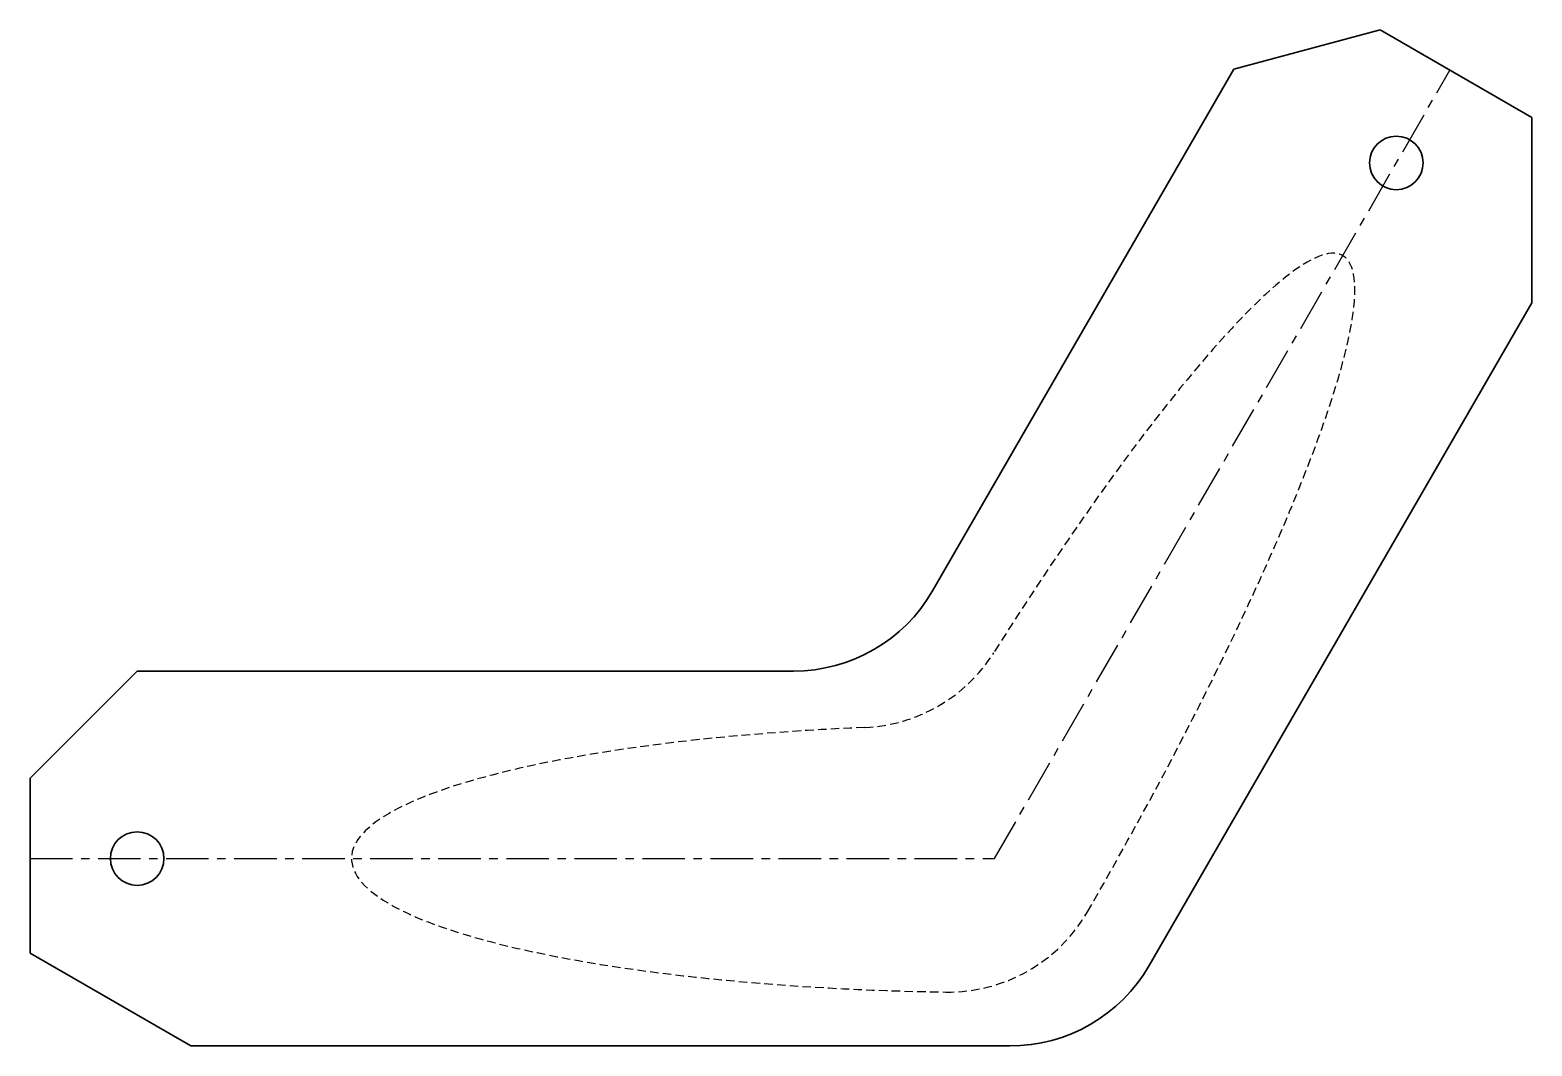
# Model space of a CAD drawing. Header units: millimetres. Extents: x 1733 to 2013, y 1123 to 1312.
import ezdxf

# ---------------------------------------------------------------- set-up
doc = ezdxf.new("R2010")
doc.units = ezdxf.units.MM
doc.header["$LTSCALE"] = 0.25
doc.linetypes.add('CENTER', pattern=[50.8, 31.75, -6.35, 6.35, -6.35])
doc.linetypes.add('HIDDEN', pattern=[9.525, 6.35, -3.175])
doc.layers.get('0').update_dxf_attribs({"color": 150, "lineweight": 30})
doc.layers.add('Center', color=80, linetype='CENTER')
doc.layers.add('Hidden', color=30, linetype='HIDDEN')

msp = doc.modelspace()

# ---------------------------------------------------------------- linework, layer by layer
for p, q in [((1957.5, 1305.12), (1984.82, 1312.44)), ((1984.82, 1312.44), (2013.13, 1296.1)), ((1901.27, 1207.71), (1957.5, 1305.12)), ((2013.13, 1261.46), (2013.13, 1296.1)), ((1941.68, 1137.71), (2013.13, 1261.46)), ((1752.81, 1192.71), (1732.81, 1172.71)), ((1752.81, 1192.71), (1875.29, 1192.71)), ((1732.81, 1172.71), (1732.81, 1140.03)), ((1762.81, 1122.71), (1732.81, 1140.03)), ((1762.81, 1122.71), (1915.7, 1122.71))]:
    msp.add_line(p, q)
for centre in [(1987.81, 1287.62), (1752.81, 1157.71)]:
    msp.add_circle(centre, 5)
for centre in [(1875.29, 1222.71), (1915.7, 1152.71)]:
    msp.add_arc(centre, 30, 270, 330)
at = {"layer": 'Center'}
for p, q in [((1912.81, 1157.71), (1997.81, 1304.94)), ((1732.81, 1157.71), (1912.81, 1157.71))]:
    msp.add_line(p, q, dxfattribs=at)
at = {"layer": 'Hidden'}
for centre, start, end in [((1887.32, 1212.17), 272.4576, 327.6733), ((1904.19, 1162.78), 269.0927, 330.0055)]:
    msp.add_arc(centre, 30, start, end, dxfattribs=at)
for major_axis, ratio, start_param, end_param in [((65, 112.58), 0.153846, 4.713017, 7.59578), ((-120, 0), 0.208333, 4.915559, 7.778109)]:
    msp.add_ellipse((1912.81, 1157.71), major_axis=major_axis, ratio=ratio, start_param=start_param, end_param=end_param, dxfattribs=at)

doc.saveas('drawing.dxf')
